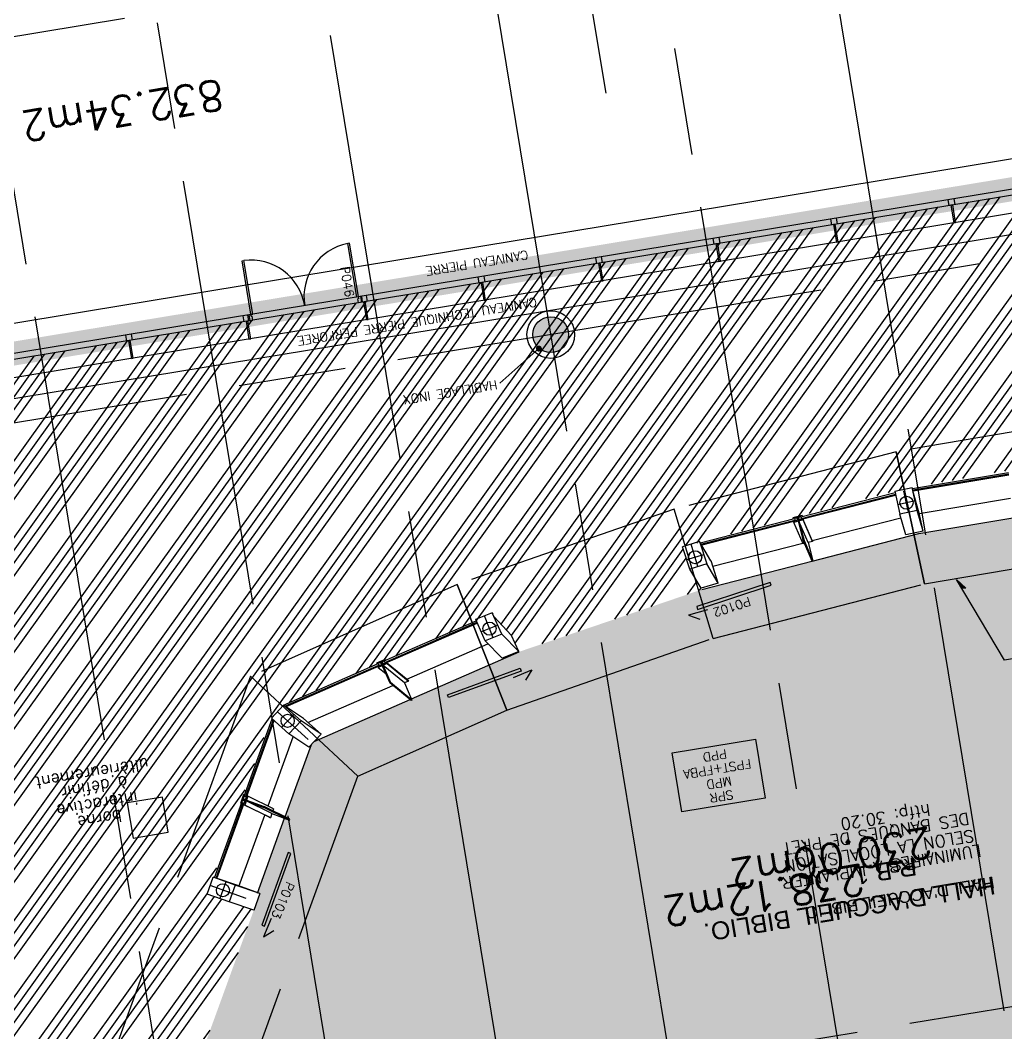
# Model space of a CAD drawing. Header units: millimetres. Extents: x 33240 to 33395, y 51607 to 51720.
# Drawn here: x 33330.26 to 33346.81, y 51685.62 to 51702.63 of the extents above; entities that cross this region are included whole.
import ezdxf
from ezdxf.enums import TextEntityAlignment as Align

# ---------------------------------------------------------------- set-up
doc = ezdxf.new("R2010")
doc.units = ezdxf.units.MM
doc.header["$LTSCALE"] = 0.3
doc.header["$MEASUREMENT"] = 0
doc.header["$PDMODE"] = 34
doc.header["$PDSIZE"] = 0.3
for name, pattern in [('ACAD_ISO02W100', [15, 12, -3]), ('ACAD_ISO08W100', [36, 24, -3, 6, -3]), ('ACAD_ISO10W100', [18, 12, -3, 0, -3]), ('ACAD_ISO13W100', [36, 12, -3, 12, -3, 0, -3, 0, -3])]:
    doc.linetypes.add(name, pattern=pattern)
doc.layers.get('0').update_dxf_attribs({"linetype": 'CONTINUOUS'})
doc.layers.get('DEFPOINTS').update_dxf_attribs({"linetype": 'CONTINUOUS'})
for name, color, linetype in [('00-TRAMES-BAT', 7, 'ACAD_ISO08W100'), ('02-MURS-POTEAU', 6, 'CONTINUOUS'), ('03-STRUCTURE-METALLIQUE', 212, 'CONTINUOUS'), ('04-CLOISONS', 2, 'CONTINUOUS'), ('04-PLAFOND-LIMITE', 231, 'CONTINUOUS'), ('05-MEN-EXT', 142, 'CONTINUOUS'), ('05-MEN-EXT-NUM', 3, 'CONTINUOUS'), ('05-MEN-INT', 4, 'CONTINUOUS'), ('05-MEN-INT-NUM', 62, 'CONTINUOUS'), ('07-REVT-SOL', 8, 'CONTINUOUS'), ('08-EQUI-MEUBLE', 8, 'CONTINUOUS'), ('09-COT-EXT', 4, 'CONTINUOUS'), ('10-ANN-HSP', 192, 'CONTINUOUS'), ('10-ANN-NOMENCLATURE', 3, 'CONTINUOUS'), ('10-ANN-NOMPIECE', 3, 'CONTINUOUS'), ('10-ANN-NOMPIECE-CODE', 171, 'CONTINUOUS'), ('10-ANN-REPCOUPE', 1, 'CONTINUOUS'), ('10-ANN-SURF', 62, 'CONTINUOUS'), ('10-ANN-TEXTE', 3, 'CONTINUOUS'), ('11-RES-ELECTRICITE', 71, 'CONTINUOUS'), ('11-RES-EP', 150, 'ACAD_ISO13W100'), ('11-RES-ETANCH-POLY-TEXTE', 40, 'ACAD_ISO10W100'), ('11-RES-VMC', 111, 'CONTINUOUS'), ('14-HACH-POTEAU', 251, 'CONTINUOUS')]:
    doc.layers.add(name, color=color, linetype=linetype)
doc.styles.add('ANN', font='romans.shx')
doc.styles.add('COT', font='romans.shx')
doc.styles.add('HSP', font='romans.shx')
doc.styles.add('NDP', font='ARIAL.TTF')
doc.styles.add('ROMANS', font='romans.shx', dxfattribs={"height": 0.2})
doc.styles.add('SURF', font='romans.shx', dxfattribs={"height": 0.5})
doc.dimstyles.new('COTEXT', dxfattribs={"dimtxt": 0.15, "dimasz": 0.11, "dimexe": 0, "dimexo": 0, "dimgap": 0.05, "dimtad": 1, "dimdec": 3, "dimdsep": 46, "dimtxsty": 'COT', "dimblk1": 'COTBLOC', "dimblk2": 'COTBLOC', "dimsah": 1, "dimcen": -0.1, "dimse1": 1, "dimse2": 1, "dimadec": 0, "dimazin": 0, "dimtfac": 1, "dimtdec": 3, "dimtmove": 2, "dimatfit": 3, "dimldrblk": 'COTBLOC', "dimfxl": 1, "dimtolj": 1, "dimarcsym": 0})

# ---------------------------------------------------------------- blocks, each defined once
blk = doc.blocks.new('7DP18')
for p, q in [((0.055, -0.03), (0.055, 0.915)), ((0.055, 0.915), (0.085, 0.915)), ((0.085, 0), (0.085, 0.915)), ((1.855, 0), (1.855, 0.915)), ((1.885, 0.915), (1.855, 0.915)), ((1.885, -0.03), (1.885, 0.915)), ((0, -0.1), (0, 0)), ((0, 0), (0.085, 0)), ((1.94, 0), (1.855, 0)), ((1.94, -0.1), (1.94, 0)), ((0, -0.1), (0.07, -0.1)), ((0.055, -0.03), (0.07, -0.03)), ((0.07, -0.1), (0.07, -0.03)), ((1.87, -0.1), (1.87, -0.03)), ((1.885, -0.03), (1.87, -0.03)), ((1.94, -0.1), (1.87, -0.1))]:
    blk.add_line(p, q)
for centre, start, end in [((0.055, 0), 0, 88.1221), ((1.885, 0), 91.8779, 180)]:
    blk.add_arc(centre, 0.915, start, end)
blk = doc.blocks.new('SMP3')
blk.add_lwpolyline([(-1.367, 0), (0.052, 0), (0.052, -1.003), (-1.367, -1.003)], close=True)
at = {"style": 'ROMANS'}
for tag, p in [('SOLS', (-0.646, -0.148)), ('PAROIS', (-0.643, -0.377)), ('FAUX-PLAFONDS', (-0.651, -0.613)), ('FAUX-PLAFONDS', (-0.648, -0.842))]:
    blk.add_attdef(tag, text='', height=0.15, dxfattribs=at).set_placement(p, align=Align.MIDDLE)
blk = doc.blocks.new('COTBLOC')
for p, q in [((-0.76, 0), (-0.99, 0)), ((0, 0), (-0.76, 0)), ((0, -1.3608), (0, 1.3608)), ((0, 0), (0.76, 0)), ((0.76, 0), (0.99, 0))]:
    blk.add_line(p, q)
at = {"const_width": 0.15}
blk.add_lwpolyline([(-0.1, 0, 1), (0.1, 0, 1)], format="xyb", close=True, dxfattribs=at)
blk = doc.blocks.new('*D51')
at = {"layer": '09-COT-EXT', "color": 0, "lineweight": -2}
blk.add_line((33372.545, 51713.527), (33268.79, 51696.442), dxfattribs=at)
at = {"layer": 'DEFPOINTS', "color": 0}
for p in [(33373.229, 51710.05), (33268.682, 51696.425), (33269.257, 51692.93)]:
    blk.add_point(p, dxfattribs=at)
at = {"layer": '09-COT-EXT', "color": 0, "lineweight": -2, "xscale": 0.11, "yscale": 0.11, "zscale": 0.11}
for p, rotation in [((33372.654, 51713.545), 9.350573668281061), ((33268.682, 51696.425), 189.350573668281)]:
    blk.add_blockref('COTBLOC', p, dxfattribs=dict(at, rotation=rotation))
at = {"layer": '09-COT-EXT', "color": 0, "insert": (33320.648, 51705.108), "char_height": 0.15, "attachment_point": 5, "rotation": 9.3506, "style": 'COT'}
blk.add_mtext('\\A1;105.372', dxfattribs=at)

msp = doc.modelspace()

# ---------------------------------------------------------------- hatches: boundary and pattern name
at = {"layer": '07-REVT-SOL'}
h = msp.add_hatch(dxfattribs=at)
h.set_pattern_fill('ANSI34', color=256, style=0)
h.set_pattern_definition([(234.3505737, (57752.873, 108291.1774), (0.609448717, -0.4371181325), []), (234.3505737, (57752.69855, 108291.1487), (0.609448717, -0.4371181325), []), (234.3505737, (57752.5241, 108291.12), (0.609448717, -0.4371181325), []), (234.3505737, (57752.3497, 108291.09124), (0.609448717, -0.4371181325), [])])
h.paths.add_polyline_path([(33309.5314, 51685.8588), (33309.227, 51686.3339), (33308.7901, 51686.9168), (33308.2417, 51687.5322), (33307.7231, 51688.0157), (33307.1703, 51688.4635), (33306.6491, 51688.8373), (33306.1684, 51689.1099), (33305.6057, 51689.375), (33304.8593, 51689.5906), (33304.3981, 51689.6614), (33304.0875, 51689.6801), (33303.4661, 51689.653), (33302.8229, 51689.5078), (33302.2165, 51689.3237), (33301.8431, 51689.1436), (33301.2325, 51688.7418), (33301.0441, 51688.5546), (33300.8119, 51688.2317), (33300.636, 51687.875), (33300.5145, 51687.359), (33300.505, 51686.6688), (33300.5777, 51685.9763), (33300.7416, 51685.2753), (33300.9406, 51684.7213), (33301.0157, 51684.5876), (33307.3638, 51673.1728), (33307.5551, 51673.4027), (33307.8762, 51673.8025), (33308.1163, 51674.1181), (33308.411, 51674.5325), (33308.7556, 51675.0512), (33309.048, 51675.5283), (33309.3762, 51676.1097), (33309.5889, 51676.5207), (33309.7607, 51676.8698), (33310.0204, 51677.4522), (33310.2137, 51677.9361), (33310.3288, 51678.2748), (33310.4454, 51678.6692), (33310.6648, 51679.6374), (33310.76, 51680.4082), (33310.7988, 51681.1264), (33310.7886, 51681.6572), (33311.6353, 51681.6308), (33311.6077, 51680.7216), (33311.5149, 51679.9648), (33311.413, 51679.3793), (33311.2805, 51678.8426), (33311.0938, 51678.2397), (33310.6536, 51677.1452), (33310.0752, 51675.9925), (33309.4154, 51674.8904), (33308.8726, 51674.099), (33308.2849, 51673.3459), (33307.8733, 51672.8629), (33307.228, 51672.1682), (33306.3132, 51671.3076), (33305.9865, 51671.0325), (33305.8529, 51670.9201), (33304.975, 51670.2548), (33303.8087, 51669.4948), (33303.0073, 51669.0533), (33301.8018, 51668.4879), (33300.9566, 51668.032), (33299.3651, 51667.685), (33298.3344, 51667.4599), (33297.6468, 51667.3707), (33296.7824, 51667.2899), (33295.9203, 51667.253), (33295.2266, 51667.2152), (33294.1119, 51667.2875), (33293.3748, 51667.4449), (33292.5369, 51667.5422), (33291.7914, 51667.7628), (33290.9562, 51668.1367), (33290.4698, 51668.2741), (33289.8201, 51668.6138), (33289.1999, 51669.0055), (33288.3839, 51669.5907), (33287.876, 51669.955), (33287.2211, 51670.7667), (33274.7777, 51668.6362), (33276.256, 51659.6586), (33284.2497, 51660.9749), (33284.3561, 51660.329), (33287.1543, 51660.7657), (33287.0441, 51661.435), (33288.3848, 51661.6423), (33288.4866, 51660.9834), (33292.2493, 51661.603), (33292.1421, 51662.2745), (33293.3262, 51662.4694), (33294.2159, 51657.0657), (33297.0273, 51657.8411), (33296.5137, 51662.3558), (33296.1876, 51662.9406), (33297.1941, 51663.1064), (33297.3208, 51662.3368), (33297.3071, 51662.3342), (33297.2354, 51662.0285), (33297.1718, 51661.7039), (33297.1191, 51661.3565), (33297.0807, 51661.0087), (33297.0553, 51660.6759), (33297.0448, 51660.2508), (33297.0546, 51659.9073), (33297.0786, 51659.5031), (33297.126, 51659.0791), (33297.2144, 51658.5421), (33297.1583, 51658.5188), (33297.3195, 51657.5459), (33297.3809, 51657.5561), (33297.3948, 51657.457), (33298.8658, 51657.679), (33298.8462, 51657.7974), (33298.9103, 51657.8079), (33298.7662, 51658.6942), (33298.7288, 51659.1864), (33298.7198, 51659.4049), (33298.7232, 51660.1393), (33298.7457, 51660.5123), (33298.7907, 51660.9605), (33298.8677, 51661.4609), (33298.9907, 51662.0019), (33299.0813, 51662.4183), (33299.1901, 51662.781), (33299.4457, 51663.3946), (33299.6955, 51663.8263), (33299.9745, 51664.1844), (33300.2447, 51664.447), (33300.5617, 51664.6801), (33300.8381, 51664.8192), (33301.2209, 51664.9383), (33301.4693, 51664.9787), (33301.841, 51664.9673), (33302.2061, 51664.8995), (33302.6126, 51664.7536), (33302.9838, 51664.5426), (33303.3445, 51664.2838), (33303.6583, 51663.9764), (33303.8954, 51663.7058), (33304.1617, 51663.3541), (33304.4484, 51662.8985), (33304.7788, 51662.2731), (33305.0523, 51661.5322), (33305.2961, 51660.675), (33305.4695, 51659.9959), (33305.6024, 51659.3706), (33305.6852, 51658.9167), (33307.3767, 51659.1899), (33307.1404, 51660.5973), (33307.0303, 51661.1738), (33306.9413, 51661.6002), (33306.7799, 51662.3125), (33306.6023, 51663.0284), (33306.4522, 51663.5891), (33306.3171, 51663.5669), (33306.1501, 51664.5811), (33310.3148, 51665.2669), (33310.4416, 51664.4972), (33315.177, 51665.277), (33315.0503, 51666.0466), (33321.9737, 51667.1866), (33322.0842, 51666.5156), (33326.0968, 51667.1763), (33325.9863, 51667.8474), (33338.2877, 51669.8729), (33338.4145, 51669.1031), (33337.1627, 51668.8969), (33337.4803, 51666.9678), (33338.0209, 51667.0568), (33338.5748, 51667.148), (33338.8591, 51667.1949), (33339.4721, 51667.2958), (33339.4876, 51667.2022), (33342.9411, 51667.7709), (33342.9248, 51667.8696), (33343.8326, 51668.019), (33343.8488, 51667.9204), (33345.1427, 51668.1334), (33344.8096, 51670.1562), (33343.348, 51669.9155), (33343.2212, 51670.6853), (33356.0482, 51672.7974), (33356.1749, 51672.0277), (33354.958, 51671.8273), (33355.3024, 51669.7355), (33360.6718, 51670.6196), (33360.3274, 51672.7114), (33359.1351, 51672.5151), (33359.0083, 51673.2848), (33361.9356, 51673.7669), (33362.0461, 51673.0958), (33364.4142, 51673.4857), (33364.3037, 51674.1568), (33367.7572, 51674.7255), (33367.8839, 51673.9557), (33371.2387, 51674.5081), (33371.112, 51675.2779), (33374.9437, 51675.9088), (33375.0705, 51675.1391), (33376.6328, 51675.3963), (33376.506, 51676.1661), (33377.325, 51676.3009), (33377.0481, 51677.9827), (33376.9198, 51677.9616), (33376.6273, 51679.7377), (33376.7556, 51679.7588), (33376.4112, 51681.8507), (33376.2829, 51681.8295), (33375.9904, 51683.6056), (33376.1187, 51683.6267), (33375.8418, 51685.3086), (33360.6783, 51682.8117), (33360.8797, 51680.4431), (33357.4663, 51679.6643), (33355.8502, 51679.2955), (33350.3855, 51678.0486), (33349.3674, 51677.9353), (33349.2809, 51678.7127), (33350.1901, 51678.8161), (33350.4466, 51678.8746), (33350.1324, 51680.7824), (33345.8713, 51680.0807), (33346.1535, 51678.3669), (33347.7703, 51678.5446), (33347.8568, 51677.7672), (33337.862, 51676.655), (33331.4691, 51682.1156), (33331.436, 51682.1102), (33331.3791, 51682.4555), (33331.426, 51682.4633), (33332.4803, 51685.4342), (33333.3075, 51685.2862), (33334.1791, 51687.6816), (33333.3953, 51687.9546), (33334.4746, 51690.9071), (33334.675, 51691.1303), (33338.2027, 51692.6579), (33338.2118, 51692.6161), (33338.5092, 51692.2989), (33338.6344, 51692.0226), (33341.707, 51693.0697), (33341.5019, 51693.412), (33341.3795, 51693.7866), (33344.946, 51694.7179), (33345.2392, 51694.7817), (33348.5761, 51695.3735), (33348.8741, 51695.4084), (33348.9099, 51694.6324), (33348.9146, 51694.6048), (33352.1472, 51694.9081), (33352.1459, 51695.2202), (33352.2417, 51695.6865), (33356.3412, 51695.7195), (33356.4073, 51695.575), (33357.7275, 51698.1124), (33357.1877, 51701.3904), (33320.2349, 51695.2976), (33319.7443, 51698.296), (33309.9064, 51696.6761), (33310.4, 51693.6782), (33300.57, 51692.0596), (33300.7406, 51691.0235), (33301.5358, 51691.0422), (33302.2561, 51690.9986), (33302.8984, 51690.9343), (33303.2847, 51690.8855), (33303.8837, 51690.7723), (33304.4095, 51690.6586), (33304.8482, 51690.5355), (33305.6756, 51690.2459), (33306.363, 51689.935), (33307.0247, 51689.5803), (33307.6503, 51689.1728), (33308.244, 51688.725), (33308.7944, 51688.2296), (33309.3073, 51687.6984), (33309.7704, 51687.1258), (33310.4433, 51686.1015), (33309.6647, 51685.6359)])
h = msp.add_hatch(dxfattribs=at)
h.set_pattern_fill('CROSS', color=30, style=0)
h.set_pattern_definition([(189.35057367, (57785.36794, 108093.83487), (-0.2060594638, -0.2872968802), [0.125, -0.375]), (279.35057367, (57785.29612, 108093.88639), (0.2872968802, -0.2060594638), [0.125, -0.375])])
h.paths.add_polyline_path([(33356.6042, 51689.6618), (33356.51, 51690.2341), (33357.8741, 51690.4587), (33355.8857, 51694.81), (33355.8546, 51694.7522), (33355.6768, 51694.7514), (33355.676, 51694.9274), (33352.1472, 51694.9081), (33348.9094, 51694.604), (33347.0318, 51694.2893), (33345.3498, 51694.0074), (33343.5722, 51693.5493), (33341.707, 51693.0697), (33338.6344, 51692.0226), (33335.196, 51690.5185), (33335.1462, 51690.4652), (33334.2416, 51687.9673), (33334.2793, 51687.9537), (33334.1791, 51687.6816), (33333.3075, 51685.2862), (33333.2056, 51685.0038), (33333.1649, 51684.9971), (33332.2932, 51682.605), (33332.6935, 51682.671), (33332.7502, 51682.3265), (33332.4199, 51682.2722), (33332.4599, 51682.2788), (33334.3734, 51680.6351), (33336.1035, 51679.1695), (33338.0364, 51677.546), (33338.1527, 51677.6901), (33338.5054, 51677.5682), (33338.9857, 51677.6217), (33338.2448, 51682.1209), (33343.8811, 51683.0489), (33344.0163, 51682.2278), (33349.7392, 51683.1702), (33349.3477, 51685.5482), (33354.9803, 51686.4757), (33354.4506, 51689.6923), (33354.648, 51689.7248), (33354.7097, 51689.3499), (33356.6042, 51689.6618)])
at = {"layer": '10-ANN-TEXTE'}
msp.add_hatch(color=256, dxfattribs=at).paths.add_polyline_path([(33346.0696, 51693.0915), (33346.1366, 51693.0916), (33345.9833, 51693.2359)])
at = {"layer": '14-HACH-POTEAU', "ltscale": 10}
h = msp.add_hatch(color=256, dxfattribs=at)
edge = h.paths.add_edge_path()
edge.add_arc((33335.8846, 51690.0453), 0.4, 0, 360)
edge = h.paths.add_edge_path()
edge.add_arc((33345.3632, 51693.3781), 0.4, 0, 360)
edge = h.paths.add_edge_path()
edge.add_arc((33339.1679, 51697.351), 0.3, 0, 360)

# ---------------------------------------------------------------- linework, layer by layer
at = {"layer": '00-TRAMES-BAT'}
for p, q in [((33374.6336, 51709.6771), (33268.0714, 51692.1303)), ((33352.0451, 51654.0247), (33343.362, 51706.7575)), ((33346.3666, 51671.0715), (33340.5663, 51706.2971)), ((33346.4537, 51653.104), (33337.7706, 51705.8368)), ((33343.6584, 51652.6437), (33334.9752, 51705.3765)), ((33335.926, 51682.164), (33332.1795, 51704.9161)), ((33335.1842, 51669.2301), (33329.3839, 51704.4558)), ((33375.6734, 51703.3622), (33269.1113, 51685.8153)), ((33376.282, 51690.8954), (33271.126, 51673.5801))]:
    msp.add_line(p, q, dxfattribs=at)
at = {"layer": '02-MURS-POTEAU'}
msp.add_circle((33339.1679, 51697.351), 0.3, dxfattribs=at)
at = {"layer": '03-STRUCTURE-METALLIQUE'}
for p, q in [((33344.946, 51694.7179), (33345.2394, 51694.7807)), ((33345.3232, 51694.3957), (33345.2394, 51694.7807)), ((33344.9461, 51694.7187), (33345.0306, 51694.3338)), ((33344.9462, 51694.7181), (33345.0306, 51694.3338)), ((33345.1765, 51694.3653), (33345.0998, 51694.7211)), ((33345.3564, 51694.3506), (33345.2516, 51694.7253)), ((33345.3573, 51694.3463), (33346.8914, 51694.6034)), ((33345.2876, 51694.557), (33344.9944, 51694.4938)), ((33343.5597, 51693.8905), (33345.0478, 51694.2735)), ((33345.3239, 51694.3971), (33345.0306, 51694.3338)), ((33345.1291, 51693.9875), (33345.0306, 51694.3338)), ((33345.4224, 51694.0508), (33345.3239, 51694.3971)), ((33345.3498, 51694.0074), (33347.0318, 51694.2893)), ((33345.4224, 51694.0508), (33345.3564, 51694.3506)), ((33343.559, 51693.5465), (33345.3498, 51694.0074)), ((33345.4224, 51694.0508), (33345.1291, 51693.9875)), ((33341.667, 51693.8734), (33341.3795, 51693.7866)), ((33341.5019, 51693.412), (33341.3809, 51693.787)), ((33341.638, 51693.4533), (33341.5235, 51693.8303)), ((33341.667, 51693.8734), (33341.789, 51693.4991)), ((33341.8588, 51693.5509), (33341.6672, 51693.8726)), ((33341.8891, 51693.4605), (33343.4023, 51693.85)), ((33341.7338, 51693.6538), (33341.4468, 51693.5666)), ((33341.789, 51693.4991), (33341.5019, 51693.412)), ((33341.6948, 51693.09), (33341.5025, 51693.4122)), ((33341.707, 51693.0697), (33343.5721, 51693.5498)), ((33341.9818, 51693.1777), (33341.7895, 51693.4998)), ((33341.9818, 51693.1777), (33341.8592, 51693.5518)), ((33341.9818, 51693.1777), (33341.6948, 51693.09)), ((33338.1848, 51692.676), (33337.9059, 51692.5655)), ((33338.0659, 51692.2051), (33337.9073, 51692.5661)), ((33338.1985, 51692.2594), (33338.0535, 51692.6258)), ((33338.3448, 51692.3169), (33338.1845, 51692.6759)), ((33338.2027, 51692.6579), (33338.1848, 51692.676)), ((33338.5092, 51692.2989), (33338.2118, 51692.6161)), ((33338.2688, 51692.4632), (33337.9899, 51692.3528)), ((33338.3448, 51692.3169), (33338.0656, 51692.2064)), ((33338.6303, 51692.0268), (33338.3451, 51692.3166)), ((33338.6303, 51692.0268), (33338.5092, 51692.2989)), ((33336.7506, 51691.5621), (33338.1132, 51692.1581)), ((33338.3509, 51691.9166), (33338.0657, 51692.2064)), ((33336.8267, 51691.2319), (33338.6344, 51692.0226)), ((33338.6303, 51692.0268), (33338.3509, 51691.9166)), ((33335.09, 51690.8356), (33336.5144, 51691.4587)), ((33335.196, 51690.5185), (33336.804, 51691.2219)), ((33334.6795, 51691.1263), (33334.4746, 51690.9071)), ((33334.9727, 51690.8629), (33334.6795, 51691.1263)), ((33335.0156, 51690.9024), (33334.6795, 51691.1263)), ((33334.7677, 51690.6438), (33334.4757, 51690.9084)), ((33335.0939, 51690.5525), (33334.577, 51691.0167)), ((33334.8506, 51690.9725), (33334.6457, 51690.7534)), ((33334.9727, 51690.8629), (33334.7677, 51690.6438)), ((33335.3087, 51690.6391), (33334.9727, 51690.8629)), ((33335.3087, 51690.6391), (33335.0156, 51690.9024)), ((33335.1038, 51690.4199), (33334.7677, 51690.6438)), ((33335.3087, 51690.6391), (33335.1038, 51690.4199)), ((33334.706, 51689.2497), (33335.1462, 51690.4652)), ((33334.2416, 51687.9673), (33334.6979, 51689.2274)), ((33333.3953, 51687.9546), (33333.4976, 51688.2366)), ((33333.8664, 51688.1041), (33333.4976, 51688.2366)), ((33333.9106, 51688.0968), (33333.5458, 51688.2203)), ((33333.7119, 51688.1591), (33333.61, 51687.877)), ((33334.0511, 51687.8784), (33333.4446, 51688.0962)), ((33333.8152, 51687.9624), (33333.4446, 51688.0962)), ((33334.0513, 51687.8783), (33333.4448, 51688.0962)), ((33334.052, 51687.8783), (33333.4453, 51688.0952)), ((33333.8664, 51688.1041), (33333.7645, 51687.822)), ((33334.2824, 51687.9621), (33333.8664, 51688.1041)), ((33334.2824, 51687.9621), (33333.9106, 51688.0968)), ((33333.7645, 51687.822), (33333.3953, 51687.9546)), ((33334.1791, 51687.6816), (33333.7645, 51687.822)), ((33334.2824, 51687.9621), (33334.1805, 51687.68))]:
    msp.add_line(p, q, dxfattribs=at)
for centre in [(33345.142, 51694.5256), (33341.5904, 51693.6102), (33341.5946, 51693.6108), (33338.1381, 51692.4119), (33334.7482, 51690.863), (33333.6609, 51688.0181)]:
    msp.add_circle(centre, 0.11, dxfattribs=at)
at = {"layer": '04-CLOISONS'}
msp.add_circle((33339.1679, 51697.351), 0.4, dxfattribs=at)
at = {"layer": '04-PLAFOND-LIMITE', "linetype": 'ACAD_ISO02W100'}
for p, q in [((33348.7697, 51696.0315), (33344.971, 51695.3805, -32.1247)), ((33344.971, 51695.3805), (33341.2387, 51694.4187)), ((33344.971, 51695.3805, -32.1247), (33345.4457, 51693.1639, -0.5979)), ((33345.4457, 51693.1639, -0.5979), (33344.971, 51695.3805)), ((33341.2387, 51694.4187), (33337.5982, 51693.1526, -32.1247)), ((33341.8944, 51692.2488, -0.5979), (33341.2387, 51694.4187)), ((33345.4457, 51693.1639, -0.5979), (33349.0601, 51693.7834, -0.5979)), ((33337.5982, 51693.1526), (33334.1258, 51691.6136, -32.1247)), ((33337.5982, 51693.1526, -32.1247), (33338.4304, 51691.0441, -0.5979)), ((33338.4304, 51691.0441, -0.5979), (33337.5982, 51693.1526)), ((33341.8944, 51692.2488, -0.5979), (33345.4457, 51693.1639, -0.5979)), ((33338.4304, 51691.0441, -0.5979), (33341.8944, 51692.2488, -0.5979)), ((33334.1258, 51691.6136), (33330.7339, 51682.2685, -32.1247)), ((33335.9256, 51689.934, -0.5979), (33334.1258, 51691.6136)), ((33334.1258, 51691.6136, -32.1247), (33335.9256, 51689.934, -0.5979)), ((33335.9256, 51689.934, -0.5979), (33338.4304, 51691.0441, -0.5979)), ((33333.4001, 51682.976, -0.5979), (33335.9256, 51689.934, -0.5979))]:
    msp.add_line(p, q, dxfattribs=at)
at = {"layer": '05-MEN-EXT'}
for p, q in [((33357.1727, 51701.4813), (33320.288, 51695.4077)), ((33357.1396, 51701.3745), (33320.3043, 51695.3091)), ((33345.8598, 51699.5171), (33345.8436, 51699.6158)), ((33345.8598, 51699.5171), (33345.8436, 51699.6158)), ((33345.9585, 51699.5334), (33345.9422, 51699.632)), ((33345.9585, 51699.5334), (33345.9422, 51699.632)), ((33343.8864, 51699.1922), (33343.8701, 51699.2908)), ((33343.8864, 51699.1922), (33343.8701, 51699.2908)), ((33343.985, 51699.2084), (33343.9688, 51699.3071)), ((33343.9851, 51699.2084), (33343.9688, 51699.3071)), ((33341.913, 51698.8672), (33341.8967, 51698.9659)), ((33341.913, 51698.8672), (33341.8967, 51698.9659)), ((33342.0116, 51698.8835), (33341.9954, 51698.9821)), ((33342.0116, 51698.8835), (33341.9954, 51698.9821)), ((33339.9395, 51698.5423), (33339.9233, 51698.6409)), ((33339.9395, 51698.5423), (33339.9233, 51698.6409)), ((33340.0382, 51698.5585), (33340.0219, 51698.6572)), ((33340.0382, 51698.5585), (33340.022, 51698.6572)), ((33337.9661, 51698.2173), (33337.9499, 51698.316)), ((33337.9661, 51698.2173), (33337.9499, 51698.316)), ((33338.0648, 51698.2336), (33338.0485, 51698.3322)), ((33338.0648, 51698.2336), (33338.0485, 51698.3322)), ((33336.0913, 51697.9086), (33336.0751, 51698.0073)), ((33336.0913, 51697.9086), (33336.0751, 51698.0073)), ((33335.9927, 51697.8924), (33335.9764, 51697.991)), ((33335.9927, 51697.8924), (33335.9764, 51697.991)), ((33334.0193, 51697.5674), (33334.003, 51697.6661)), ((33334.0192, 51697.5674), (33334.003, 51697.6661)), ((33334.1179, 51697.5837), (33334.1017, 51697.6823)), ((33334.1179, 51697.5837), (33334.1017, 51697.6823)), ((33332.0458, 51697.2425), (33332.0296, 51697.3411)), ((33332.0458, 51697.2425), (33332.0296, 51697.3411)), ((33332.1445, 51697.2587), (33332.1282, 51697.3574)), ((33332.1445, 51697.2587), (33332.1283, 51697.3574))]:
    msp.add_line(p, q, dxfattribs=at)
for points in [[(33345.9191, 51699.5269), (33345.8895, 51699.522), (33345.9382, 51699.226), (33345.9678, 51699.2309)], [(33343.9456, 51699.2019), (33343.916, 51699.197), (33343.9648, 51698.901), (33343.9944, 51698.9059)], [(33341.9722, 51698.877), (33341.9426, 51698.8721), (33341.9914, 51698.5761), (33342.021, 51698.581)], [(33339.9988, 51698.552), (33339.9692, 51698.5471), (33340.0179, 51698.2511), (33340.0475, 51698.256)], [(33338.0254, 51698.2271), (33337.9958, 51698.2222), (33338.0445, 51697.9262), (33338.0741, 51697.9311)], [(33336.0519, 51697.9021), (33336.0223, 51697.8972), (33336.0711, 51697.6012), (33336.1007, 51697.6061)], [(33334.0785, 51697.5772), (33334.0489, 51697.5723), (33334.0977, 51697.2763), (33334.1273, 51697.2812)], [(33332.1051, 51697.2522), (33332.0755, 51697.2473), (33332.1242, 51696.9513), (33332.1538, 51696.9562)]]:
    msp.add_lwpolyline(points, close=True, dxfattribs=at)
at = {"layer": '05-MEN-INT'}
for p, q in [((33345.2432, 51694.7664), (33346.8554, 51695.0366)), ((33345.2487, 51694.7414), (33346.8598, 51695.0108)), ((33345.2522, 51694.7254), (33346.8624, 51694.9952)), ((33343.368, 51694.2885), (33344.9515, 51694.6955)), ((33343.3745, 51694.2635), (33344.957, 51694.6703)), ((33343.3785, 51694.2478), (33344.9604, 51694.655)), ((33341.6769, 51693.8532), (33343.2615, 51694.261)), ((33343.3877, 51694.3121), (33343.2328, 51694.2722)), ((33343.3877, 51694.3121), (33343.2328, 51694.2722)), ((33343.2328, 51694.2722), (33343.2373, 51694.2548)), ((33343.2328, 51694.2722), (33343.2373, 51694.2548)), ((33343.368, 51694.2885), (33343.2615, 51694.261)), ((33343.2615, 51694.261), (33343.272, 51694.2204)), ((33343.2615, 51694.261), (33343.272, 51694.2204)), ((33343.3002, 51694.271), (33343.3067, 51694.246)), ((33343.3003, 51694.271), (33343.3067, 51694.246)), ((33343.308, 51694.273), (33343.3185, 51694.2323)), ((33343.308, 51694.273), (33343.3185, 51694.2323)), ((33343.3148, 51694.2747), (33343.3253, 51694.234)), ((33343.4086, 51693.9106), (33343.3148, 51694.2747)), ((33343.3215, 51694.2765), (33343.332, 51694.2358)), ((33343.3293, 51694.2785), (33343.3357, 51694.2535)), ((33343.368, 51694.2885), (33343.3785, 51694.2478)), ((33343.368, 51694.2885), (33343.3785, 51694.2478)), ((33343.3877, 51694.3121), (33343.3922, 51694.2947)), ((33341.6848, 51693.8287), (33343.268, 51694.2357)), ((33341.6898, 51693.8131), (33343.272, 51694.2204)), ((33343.2478, 51694.2141), (33343.2523, 51694.1966)), ((33343.4072, 51694.2366), (33343.2523, 51694.1966)), ((33343.4087, 51693.8352), (33343.2523, 51694.1966)), ((33343.3785, 51694.2478), (33343.272, 51694.2203)), ((33343.323, 51694.2149), (33343.4018, 51693.9089)), ((33343.3365, 51694.2184), (33343.4154, 51693.9124)), ((33343.493, 51693.8569), (33343.3365, 51694.2184)), ((33343.4027, 51694.254), (33343.4072, 51694.2365)), ((33343.5591, 51693.8927), (33343.4027, 51694.254)), ((33343.5637, 51693.8751), (33343.4072, 51694.2366)), ((33343.4154, 51693.9124), (33343.4018, 51693.9089)), ((33343.5583, 51693.5474), (33343.4018, 51693.9089)), ((33343.4312, 51693.8409), (33343.4087, 51693.8352)), ((33343.5718, 51693.5509), (33343.4154, 51693.9124)), ((33343.5637, 51693.8751), (33343.493, 51693.8569)), ((33343.493, 51693.8569), (33343.5718, 51693.5509)), ((33343.5591, 51693.8927), (33343.5637, 51693.8751)), ((33343.5718, 51693.5509), (33343.5583, 51693.5474)), ((33341.8013, 51692.7266), (33341.4802, 51692.6368)), ((33341.4802, 51692.6368), (33341.6725, 51692.5702)), ((33336.3707, 51691.8687), (33337.9168, 51692.5444)), ((33336.3811, 51691.845), (33337.9272, 51692.5208)), ((33336.3875, 51691.8302), (33337.9335, 51692.5065)), ((33336.3864, 51691.8952), (33336.2398, 51691.8311)), ((33336.3864, 51691.8952), (33336.3936, 51691.8787)), ((33334.6776, 51691.128), (33336.2699, 51691.8246)), ((33334.6985, 51691.1092), (33336.2804, 51691.8006)), ((33334.7119, 51691.0972), (33336.2868, 51691.7861)), ((33336.2398, 51691.8311), (33336.247, 51691.8146)), ((33336.2398, 51691.8311), (33336.247, 51691.8146)), ((33336.2398, 51691.8311), (33336.247, 51691.8146)), ((33336.2639, 51691.7761), (33336.2711, 51691.7596)), ((33336.3707, 51691.8687), (33336.2699, 51691.8246)), ((33336.2699, 51691.8246), (33336.2868, 51691.7861)), ((33336.4176, 51691.8237), (33336.2711, 51691.7596)), ((33336.2711, 51691.7596), (33336.3952, 51691.6581)), ((33336.3875, 51691.8302), (33336.2868, 51691.7861)), ((33336.3066, 51691.8407), (33336.3169, 51691.817)), ((33336.4711, 51691.5022), (33336.3131, 51691.8631)), ((33336.3139, 51691.8439), (33336.3307, 51691.8054)), ((33336.3203, 51691.8467), (33336.3372, 51691.8082)), ((33336.3267, 51691.8495), (33336.3436, 51691.811)), ((33336.334, 51691.8527), (33336.3444, 51691.829)), ((33336.3341, 51691.8527), (33336.3345, 51691.8528)), ((33336.338, 51691.7889), (33336.4647, 51691.4994)), ((33336.3508, 51691.7945), (33336.4775, 51691.505)), ((33336.7085, 51691.5021), (33336.3508, 51691.7945)), ((33336.3707, 51691.8687), (33336.3875, 51691.8302)), ((33336.3707, 51691.8687), (33336.3812, 51691.8447)), ((33336.3875, 51691.8302), (33336.3875, 51691.8302)), ((33336.4104, 51691.8402), (33336.4177, 51691.8237)), ((33336.7681, 51691.5478), (33336.4104, 51691.8402)), ((33336.4176, 51691.8237), (33336.7753, 51691.5313)), ((33338.5443, 51691.5898), (33338.8519, 51691.7183)), ((33338.8519, 51691.7183), (33338.7423, 51691.5469)), ((33336.7681, 51691.5478), (33336.7753, 51691.5313)), ((33336.4775, 51691.505), (33336.4647, 51691.4994)), ((33336.8224, 51691.2069), (33336.4647, 51691.4994)), ((33336.8352, 51691.2126), (33336.4775, 51691.505)), ((33336.7753, 51691.5313), (33336.7085, 51691.502)), ((33336.7085, 51691.5021), (33336.8352, 51691.2126)), ((33336.8352, 51691.2126), (33336.8224, 51691.2069)), ((33334.0166, 51689.5963), (33334.4878, 51690.8975)), ((33334.0412, 51689.5874), (33334.5091, 51690.8782)), ((33334.0561, 51689.5821), (33334.5214, 51690.867)), ((33334.4183, 51689.4334), (33334.8394, 51690.5961)), ((33334.0082, 51689.626), (33333.9537, 51689.4755)), ((33333.9792, 51689.4929), (33334.0166, 51689.5963)), ((33334.3514, 51689.4167), (33333.981, 51689.5508)), ((33333.9927, 51689.5305), (33334.017, 51689.5218)), ((33334.003, 51689.5587), (33333.9928, 51689.5305)), ((33333.9951, 51689.537), (33333.9951, 51689.537)), ((33333.9955, 51689.5381), (33334.035, 51689.5238)), ((33333.9978, 51689.5446), (33334.0374, 51689.5303)), ((33334.0002, 51689.5512), (33334.0398, 51689.5369)), ((33334.003, 51689.5587), (33334.0031, 51689.5592)), ((33334.003, 51689.5587), (33334.0272, 51689.55)), ((33334.0082, 51689.626), (33334.0251, 51689.6199)), ((33334.0166, 51689.5963), (33334.0561, 51689.5821)), ((33334.0166, 51689.5963), (33334.0561, 51689.5821)), ((33334.0187, 51689.4786), (33334.0561, 51689.5821)), ((33334.0815, 51689.5994), (33334.0271, 51689.449)), ((33334.0519, 51689.5176), (33334.3491, 51689.4101)), ((33334.483, 51689.3052), (33334.0519, 51689.5176)), ((33334.0567, 51689.5308), (33334.3538, 51689.4233)), ((33334.0646, 51689.6056), (33334.0815, 51689.5994)), ((33334.5126, 51689.387), (33334.0815, 51689.5994)), ((33333.5212, 51688.2281), (33333.9792, 51689.4929)), ((33333.5453, 51688.2194), (33334.0037, 51689.484)), ((33333.5607, 51688.2139), (33334.0187, 51689.4786)), ((33333.9537, 51689.4755), (33333.9707, 51689.4694)), ((33333.9792, 51689.4929), (33334.0187, 51689.4786)), ((33334.4412, 51689.2427), (33334.0101, 51689.4551)), ((33334.0102, 51689.4551), (33334.0271, 51689.449)), ((33334.4582, 51689.2365), (33334.0271, 51689.449)), ((33334.3538, 51689.4233), (33334.3491, 51689.4101)), ((33334.7802, 51689.1977), (33334.3491, 51689.4101)), ((33334.7849, 51689.2108), (33334.3538, 51689.4233)), ((33334.5126, 51689.387), (33334.4998, 51689.3514)), ((33333.9285, 51688.0807), (33334.3632, 51689.2811)), ((33334.4412, 51689.2427), (33334.4582, 51689.2365)), ((33334.483, 51689.3052), (33334.4582, 51689.2365)), ((33334.483, 51689.3052), (33334.7802, 51689.1977)), ((33334.7802, 51689.1977), (33334.7849, 51689.2108)), ((33334.4703, 51687.5409), (33334.3425, 51687.233)), ((33334.3425, 51687.233), (33334.5136, 51687.343))]:
    msp.add_line(p, q, dxfattribs=at)
for points in [[(33341.6338, 51692.7352), (33342.8688, 51693.1413), (33342.8531, 51693.1888), (33341.6182, 51692.7827)], [(33338.6704, 51691.7003), (33337.4496, 51691.2536), (33337.4324, 51691.3005), (33338.6532, 51691.7473)], [(33334.3601, 51687.4146), (33334.8041, 51688.6364), (33334.7572, 51688.6535), (33334.3131, 51687.4317)]]:
    msp.add_lwpolyline(points, close=True, dxfattribs=at)
at = {"layer": '08-EQUI-MEUBLE'}
msp.add_lwpolyline([(33332.6459, 51689.5834), (33332.0539, 51689.4859), (33332.1514, 51688.8939), (33332.7434, 51688.9914)], close=True, dxfattribs=at)
at = {"layer": '10-ANN-REPCOUPE'}
msp.add_line((33340.0959, 51701.4045), (33339.0232, 51707.9186), dxfattribs=at)
at = {"layer": '10-ANN-TEXTE'}
for p, q in [((33338.3094, 51696.5351), (33338.9682, 51697.1146)), ((33350.2087, 51692.4469), (33346.7911, 51691.8841))]:
    msp.add_line(p, q, dxfattribs=at)
at = {"layer": '10-ANN-TEXTE', "const_width": 0.05}
msp.add_lwpolyline([(33338.9432, 51697.1146, 1), (33338.9932, 51697.1146, 1)], format="xyb", close=True, dxfattribs=at)
at = {"layer": '10-ANN-TEXTE'}
msp.add_lwpolyline([(33346.7911, 51691.8841), (33345.9833, 51693.2359), (33346.1366, 51693.0916), (33346.0696, 51693.0915)], dxfattribs=at)
at = {"layer": '11-RES-EP', "linetype": 'Continuous'}
msp.add_line((33356.5815, 51701.8907), (33320.7001, 51695.9823), dxfattribs=at)
at = {"layer": '11-RES-ETANCH-POLY-TEXTE', "const_width": 0.4}
msp.add_lwpolyline([(33309.8324, 51696.7417), (33319.7982, 51698.3827), (33320.288, 51695.4077), (33357.1727, 51701.4813), (33356.7942, 51703.7803), (33373.5288, 51706.5359), (33376.3575, 51689.3573), (33375.2261, 51689.171), (33377.3447, 51676.3042), (33380.0079, 51676.7427), (33374.2287, 51711.8401), (33270.6741, 51694.7885)], dxfattribs=at)
at = {"layer": '11-RES-VMC'}
for p, q in [((33357.2377, 51701.0866), (33300.6188, 51691.7636)), ((33357.2946, 51700.7412), (33300.6756, 51691.4182))]:
    msp.add_line(p, q, dxfattribs=at)

# ---------------------------------------------------------------- block references
at = {"layer": '05-MEN-EXT', "rotation": 9.350575724538619}
msp.add_blockref('7DP18', (33334.0773, 51697.6783), dxfattribs=at)
at = {"layer": '10-ANN-TEXTE'}
ref = msp.add_blockref('SMP3', (33341.421, 51689.3442), dxfattribs=dict(at, rotation=189.350573668281))
ref.add_attrib('SOLS', 'SPR', dxfattribs={"layer": '0', "height": 0.15, "rotation": 189.35057, "style": 'ROMANS'}).set_placement((33342.0341, 51689.5947), align=Align.MIDDLE)
ref.add_attrib('PAROIS', 'MPD', dxfattribs={"layer": '0', "height": 0.15, "rotation": 189.35057, "style": 'ROMANS'}).set_placement((33341.9941, 51689.8205), align=Align.MIDDLE)
ref.add_attrib('FAUX-PLAFONDS', 'FPST+FPBA', dxfattribs={"layer": '0', "height": 0.15, "rotation": 189.35057, "style": 'ROMANS'}).set_placement((33341.964, 51690.0547), align=Align.MIDDLE)
ref.add_attrib('FAUX-PLAFONDS', 'PPD', dxfattribs={"layer": '0', "height": 0.15, "rotation": 189.35057, "style": 'ROMANS'}).set_placement((33341.924, 51690.2805), align=Align.MIDDLE)

# ---------------------------------------------------------------- texts
at = {"layer": '05-MEN-EXT-NUM', "style": 'ANN'}
msp.add_text('P046', height=0.15, rotation=279.35057, dxfattribs=at).set_placement((33335.6329, 51698.4851))
at = {"layer": '05-MEN-INT-NUM', "style": 'ANN'}
for s, rotation, p in [('P0102', 198.36806, (33342.4947, 51692.9501)), ('P0103', 246.32268, (33334.7315, 51688.1767))]:
    msp.add_text(s, height=0.15, rotation=rotation, dxfattribs=at).set_placement(p)
at = {"layer": '08-EQUI-MEUBLE', "style": 'ANN'}
for s, p in [('ultèrieurement', (33331.4482, 51690.076)), ('à définir', (33331.4867, 51689.8422)), ('interactive', (33331.5332, 51689.5594)), ('borne', (33331.5745, 51689.309))]:
    msp.add_text(s, height=0.2, rotation=189.71057, dxfattribs=at).set_placement(p, align=Align.CENTER)
at = {"layer": '10-ANN-HSP', "style": 'HSP'}
msp.add_text('htfp: 30.20', height=0.2, rotation=189.35057, dxfattribs=at).set_placement((33345.5271, 51689.4693))
at = {"layer": '10-ANN-NOMENCLATURE', "color": 171, "style": 'NDP'}
msp.add_text('R.B.1', height=0.3, rotation=189.3506, dxfattribs=at).set_placement((33345.2828, 51688.5708))
at = {"layer": '10-ANN-NOMENCLATURE', "style": 'NDP'}
msp.add_text("HALL D'ACCUEIL BIBLIO.", height=0.3, rotation=189.3506, dxfattribs=at).set_placement((33346.6023, 51688.2521))
at = {"layer": '10-ANN-NOMPIECE', "style": 'NDP'}
msp.add_text("HALL D'ACCUEIL BIBLIO.", height=0.2, rotation=189.3506, dxfattribs=at).set_placement((33346.6023, 51688.2521))
at = {"layer": '10-ANN-NOMPIECE-CODE', "style": 'NDP'}
msp.add_text('R.B.1', height=0.2, rotation=189.3506, dxfattribs=at).set_placement((33345.2828, 51688.5708))
at = {"layer": '10-ANN-SURF', "style": 'SURF'}
for s, p in [('832.34m2', (33333.626, 51701.6372)), ('230.06m2', (33345.5302, 51689.0769)), ('238.12m2', (33344.3946, 51688.4527))]:
    msp.add_text(s, height=0.5, rotation=189.35057, dxfattribs=at).set_placement(p)
at = {"layer": '10-ANN-TEXTE', "style": 'ANN'}
msp.add_text('HABILLAGE INOX', height=0.15, rotation=189.35057, dxfattribs=at).set_placement((33338.2559, 51696.5844))
at = {"layer": '11-RES-ELECTRICITE', "style": 'ANN'}
for s, p in [('DES BANQUES DE PRET', (33344.6204, 51689.0657)), ('SELON LA LOCALISATION', (33344.6684, 51688.7739)), ('LUMINAIRES A IMPLANTER', (33344.7121, 51688.5086))]:
    msp.add_text(s, height=0.2, rotation=189.35057, dxfattribs=at).set_placement(p, align=Align.CENTER)
at = {"layer": '11-RES-EP', "style": 'ANN'}
msp.add_text('CANIVEAU PIERRE', height=0.15, rotation=189.35057, dxfattribs=at).set_placement((33338.7746, 51698.7675))
at = {"layer": '11-RES-VMC', "style": 'ANN'}
msp.add_text('CANIVEAU TECHNIQUE PIERRE PERFOREE', height=0.15, rotation=189.35057, dxfattribs=at).set_placement((33338.9197, 51697.9736))

# ---------------------------------------------------------------- dimensions: what is measured, and where the dimension line sits
at = {"layer": '09-COT-EXT'}
dim = msp.add_linear_dim(base=(33268.6818, 51696.4245), p1=(33373.2292, 51710.0504), p2=(33269.2572, 51692.9301), angle=189.35057, dimstyle='COTEXT', dxfattribs=at)
dim.commit()
dim.dimension.update_dxf_attribs({"geometry": '*D51', "text_midpoint": (33320.6475, 51705.108)})

doc.saveas('drawing.dxf')
